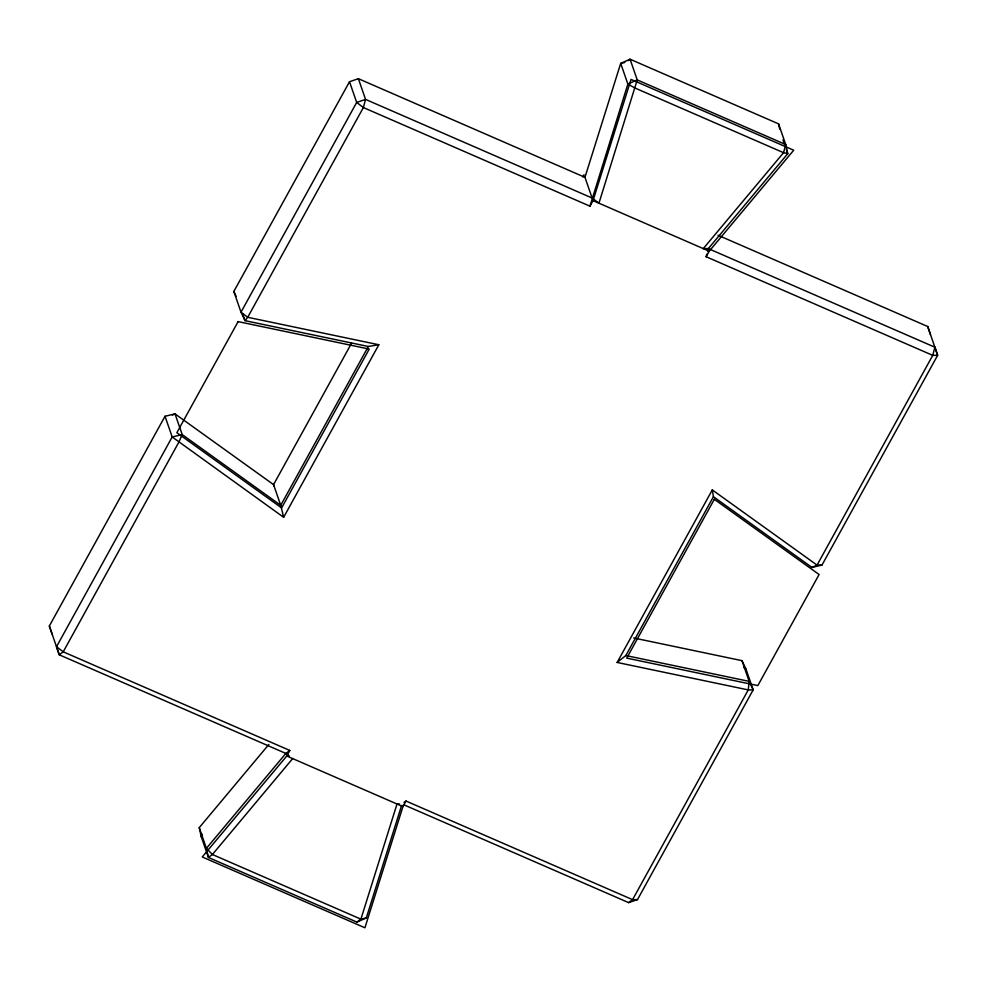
<?xml version="1.0" encoding="UTF-8"?>
<svg xmlns="http://www.w3.org/2000/svg" width="987" height="987" viewBox="0 0 987 987"><rect width="100%" height="100%" fill="white"/><g stroke="black" fill="none" stroke-linecap="round" stroke-linejoin="round"><path stroke-width="1.48" d="M401.586 805.466L366.3 917.947L356.936 922.117L208.442 857.469L201.274 836.779L201.99 834.064M628.077 60.7L630.064 59.22L637.232 79.91L598.949 203.199L592.126 198.029L584.958 177.327L358.38 78.701L349.509 81.724L356.677 102.426L363.376 107.546L589.955 206.172L627.868 84.08L620.7 63.378L630.064 59.22L778.558 123.856L785.726 144.558L787.762 153.676L708.321 248.601L707.605 251.315M786.331 149.543L787.762 153.676L783.567 152.701L635.06 88.053L627.868 84.08L637.232 79.91L785.726 144.558L783.567 152.701L703.287 248.613L708.321 248.601L934.899 347.227L937.65 355.308L932.74 355.369L706.149 256.743L706.877 254.029M934.899 347.227L932.74 355.369L817.063 565.119L811.968 567.451L713.428 496.708L712.293 489.91L817.063 565.119L821.986 565.07L937.65 355.308L927.731 326.524L718.042 235.251M584.958 177.327L620.7 63.378L624.746 62.477M633.703 637.984L741.977 660.661L745.999 669.149L753.167 689.851L637.491 899.601L632.581 899.663L406.002 801.037L402.943 806.589L364.919 927.78L202.249 856.975L286.748 756.017L289.808 750.453L63.23 651.827L56.518 646.719L172.182 436.97L182.2 434.588L280.727 505.319L283.651 517.299L378.823 344.747L247.712 317.296L241.001 312.176L233.833 291.473L349.509 81.724M589.955 206.172L593.027 200.62L631.038 79.416L793.708 150.221L709.221 251.191L706.149 256.743M52.101 634.098L49.35 626.017L165.014 416.267L175.032 413.886L273.559 484.629L280.727 505.319L368.336 346.486L378.823 344.747M351.52 343.279L273.559 484.629L273.818 486.135M582.836 176.957L584.057 174.736M741.977 660.661L749.145 681.363L753.167 689.851L748.257 689.913L617.146 662.45L712.293 489.91M617.146 662.45L625.832 655.541L713.428 496.708M201.274 836.779L199.238 827.649L268.871 744.445M292.67 758.596L212.402 854.508L208.442 857.469L206.406 848.351L199.238 827.649M289.808 750.453L285.848 753.426L206.406 848.351L212.402 854.508L360.897 919.144L366.3 917.947M404.016 802.517L406.002 801.037M356.936 922.117L360.897 919.144L397.008 804.01L399.525 804.01M403.449 804.615L628.62 902.624L632.581 899.663L748.257 689.913L749.145 681.363L625.832 655.541M172.478 415.046L175.032 413.886L182.2 434.588L178.894 442.077L63.23 651.827L59.269 654.8L49.35 626.017M628.62 902.624L637.491 899.601M811.968 567.451L821.986 565.07M368.336 346.486L245.023 320.664L241.001 312.176L356.677 102.426L365.548 99.403L592.126 198.029M593.027 200.62L709.221 251.191M286.748 756.017L402.943 806.589M283.651 517.299L172.182 436.97L165.014 416.267M289.253 756.005L285.848 753.426L59.269 654.8L56.518 646.719M743.766 667.446L745.999 669.149M233.833 291.473L236.127 296.322M782.987 139.883L784.418 144.016M358.38 78.701L365.548 99.403L363.376 107.546L247.712 317.296L245.023 320.664L242.629 313.767M927.731 326.524L930.482 334.618M778.558 123.856L779.718 129.063M238.114 321.614L176.858 432.701L281.628 507.91L369.237 349.077L238.114 321.614M714.329 499.299L626.733 658.119L757.843 685.583L819.099 574.508L714.329 499.299"/></g></svg>
